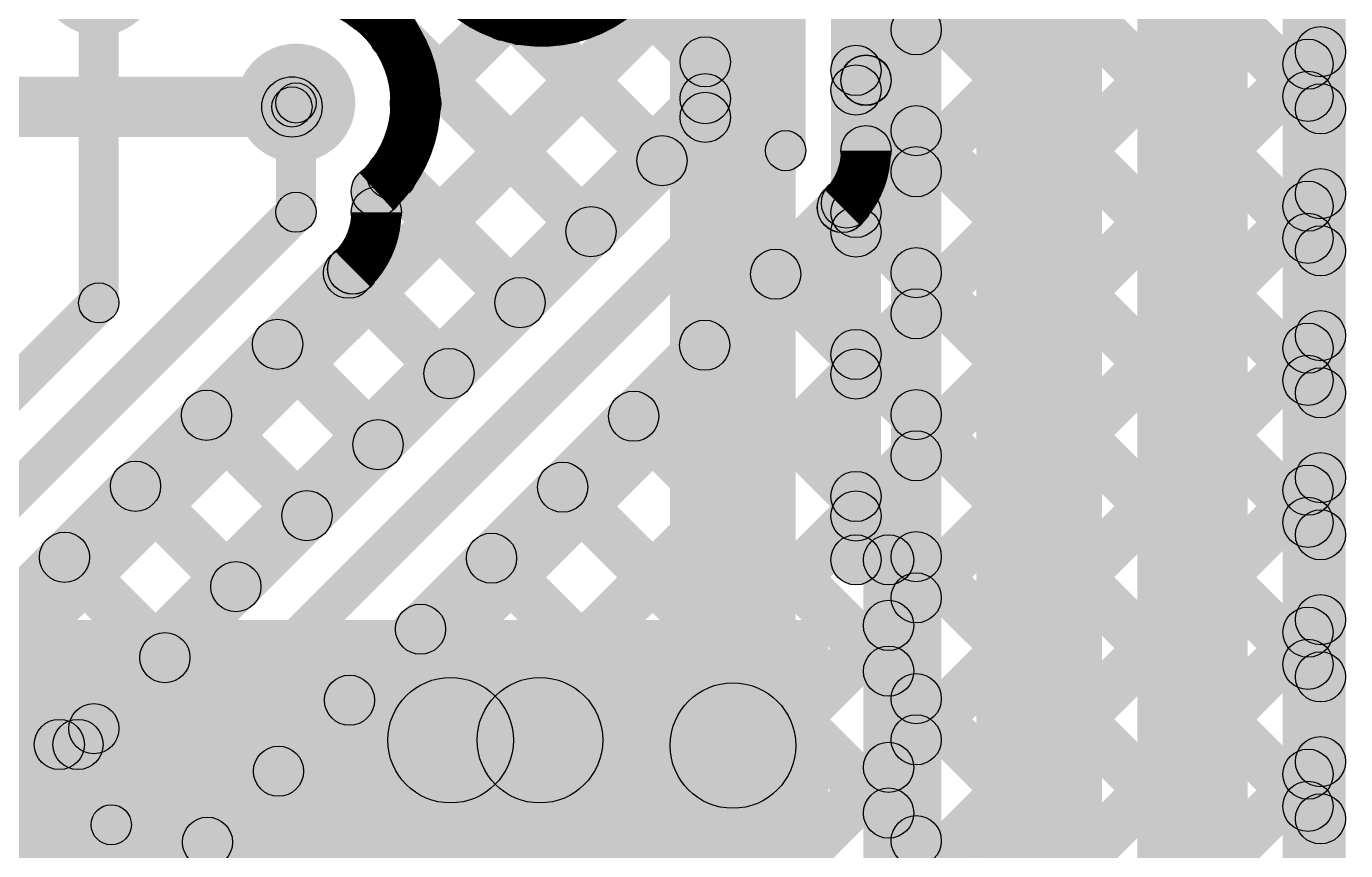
# Model space of a CAD drawing. Header units: millimetres. Extents: x -0.08 to 3.07, y -0.08 to 2.73.
# Drawn here: x 2.5803 to 2.843, y 1.7051 to 1.8692 of the extents above; entities that cross this region are included whole.
import ezdxf

# ---------------------------------------------------------------- set-up
doc = ezdxf.new("R2010")
doc.units = ezdxf.units.MM
doc.header["$MEASUREMENT"] = 0
for name, color, linetype in [('BottomLayer', 5, 'Continuous'), ('TopLayer', 1, 'Continuous'), ('TopPaste', 8, 'Continuous'), ('TopSolder', 216, 'Continuous'), ('ViaHoleLayer', 16, 'Continuous')]:
    doc.layers.add(name, color=color, linetype=linetype)

# ---------------------------------------------------------------- blocks, each defined once
blk = doc.blocks.new('CR1220_2_47')
at = {"layer": 'TopLayer'}
blk.add_hatch(color=1, dxfattribs=at).paths.add_polyline_path([(0.22835, 0.04528), (0.40157, 0.04528), (0.40157, -0.04528), (0.22835, -0.04528)])
at = {"layer": 'TopPaste'}
blk.add_hatch(color=8, dxfattribs=at).paths.add_polyline_path([(0.22835, 0.04528), (0.40157, 0.04528), (0.40157, -0.04528), (0.22835, -0.04528)])
at = {"layer": 'TopSolder'}
blk.add_hatch(color=216, dxfattribs=at).paths.add_polyline_path([(0.22435, 0.04928), (0.40557, 0.04928), (0.40557, -0.04928), (0.22435, -0.04928)])

msp = doc.modelspace()

# ---------------------------------------------------------------- hatches: boundary and pattern name
at = {"layer": 'BottomLayer'}
for points in [[(2.843, 0.786), (2.833, 0.786), (2.833, 2.464), (2.843, 2.464)], [(2.8235, 1.0255), (2.8015, 1.0255), (2.8015, 2.3985), (2.8235, 2.3985)], [(2.8405, 1.0255), (2.8305, 1.0255), (2.8305, 2.3985), (2.8405, 2.3985)], [(2.7945, 1.03813), (2.7695, 1.03813), (2.7695, 2.24385), (2.7945, 2.24385)], [(2.7625, 1.04828), (2.7525, 1.04828), (2.7525, 2.2337), (2.7625, 2.2337)], [(2.73549, 1.84449), (2.72749, 1.84449), (2.72749, 1.98051), (2.73549, 1.98051)], [(2.72049, 1.85112), (2.71049, 1.85112), (2.71049, 1.96287), (2.72049, 1.96287)], [(2.75249, 1.84449), (2.74249, 1.84449), (2.74249, 1.96287), (2.75249, 1.96287)], [(2.56212, 1.72269), (2.55505, 1.72976), (2.71196, 1.88667), (2.71903, 1.87959)], [(2.69664, 1.87397), (2.70371, 1.88104), (2.71903, 1.86573), (2.71196, 1.85866)], [(2.59872, 1.81417), (2.59072, 1.81417), (2.59072, 1.87924), (2.59872, 1.87924)], [(2.66135, 1.8502), (2.65427, 1.85727), (2.67195, 1.87494), (2.67902, 1.86787)], [(2.67531, 1.86702), (2.68238, 1.87409), (2.71042, 1.84605), (2.70335, 1.83898)], [(2.65008, 1.86397), (2.65715, 1.87104), (2.69628, 1.83191), (2.68921, 1.82484)], [(2.75103, 1.85503), (2.74396, 1.8621), (2.75396, 1.87211), (2.76104, 1.86503)], [(2.83904, 1.85818), (2.83196, 1.86525), (2.83446, 1.86775), (2.84154, 1.86068)], [(2.74396, 1.85494), (2.75103, 1.86201), (2.76104, 1.852), (2.75396, 1.84493)], [(2.59041, 1.72269), (2.58334, 1.72976), (2.71196, 1.85838), (2.71903, 1.85131)], [(2.83196, 1.85179), (2.83904, 1.85886), (2.84154, 1.85636), (2.83446, 1.84929)], [(2.59413, 1.72269), (2.58706, 1.72976), (2.71196, 1.85466), (2.71903, 1.84758)], [(2.638, 1.83223), (2.63, 1.83223), (2.63, 1.854), (2.638, 1.854)], [(2.60005, 1.7074), (2.5944, 1.71305), (2.72866, 1.84732), (2.73432, 1.84166)], [(2.43154, 1.50725), (2.42446, 1.51432), (2.75396, 1.84382), (2.76104, 1.83675)], [(2.64954, 1.83622), (2.65661, 1.84329), (2.68214, 1.81776), (2.67507, 1.81069)], [(2.83904, 1.8299), (2.83196, 1.83697), (2.83446, 1.83947), (2.84154, 1.8324)], [(2.61209, 1.69539), (2.60502, 1.70246), (2.73926, 1.8367), (2.74633, 1.82963)], [(2.655, 1.83223), (2.645, 1.83223), (2.645, 1.83637), (2.655, 1.83637)], [(2.74009, 1.83052), (2.74716, 1.8376), (2.76104, 1.82372), (2.75396, 1.81665)], [(2.5346, 1.72717), (2.52894, 1.73283), (2.63117, 1.83506), (2.63683, 1.8294)], [(2.83196, 1.8235), (2.83904, 1.83057), (2.84154, 1.82807), (2.83446, 1.821)], [(2.55416, 1.72269), (2.54709, 1.72976), (2.64176, 1.82444), (2.64884, 1.81737)], [(2.64094, 1.81654), (2.64801, 1.82361), (2.668, 1.80362), (2.66092, 1.79655)], [(2.72598, 1.81635), (2.73305, 1.82342), (2.76104, 1.79544), (2.75396, 1.78836)], [(2.43154, 1.47897), (2.42446, 1.48604), (2.75396, 1.81554), (2.76104, 1.80847)], [(2.52838, 1.74217), (2.52273, 1.74783), (2.59189, 1.817), (2.59755, 1.81134)], [(2.83904, 1.80161), (2.83196, 1.80868), (2.83446, 1.81118), (2.84154, 1.80411)], [(2.62679, 1.8024), (2.63387, 1.80947), (2.65385, 1.78948), (2.64678, 1.78241)], [(2.71184, 1.80221), (2.71891, 1.80928), (2.76104, 1.76715), (2.75396, 1.76008)], [(2.83196, 1.79522), (2.83904, 1.80229), (2.84154, 1.79979), (2.83446, 1.79272)], [(2.61265, 1.78826), (2.61972, 1.79533), (2.63971, 1.77534), (2.63264, 1.76827)], [(2.69769, 1.78807), (2.70476, 1.79514), (2.76104, 1.73887), (2.75396, 1.7318)], [(2.43154, 1.45068), (2.42446, 1.45775), (2.75396, 1.78725), (2.76104, 1.78018)], [(2.59851, 1.77411), (2.60558, 1.78118), (2.62557, 1.7612), (2.6185, 1.75413)], [(2.83904, 1.77333), (2.83196, 1.7804), (2.83446, 1.7829), (2.84154, 1.77583)], [(2.68355, 1.77392), (2.69062, 1.781), (2.76104, 1.71058), (2.75396, 1.70351)], [(2.83196, 1.76693), (2.83904, 1.774), (2.84154, 1.7715), (2.83446, 1.76443)], [(2.58437, 1.75997), (2.59144, 1.76704), (2.61143, 1.74705), (2.60436, 1.73998)], [(2.66941, 1.75978), (2.67648, 1.76685), (2.76104, 1.6823), (2.75396, 1.67523)], [(2.43154, 1.4224), (2.42446, 1.42947), (2.75396, 1.75897), (2.76104, 1.7519)], [(2.57023, 1.74583), (2.5773, 1.7529), (2.59728, 1.73291), (2.59021, 1.72584)], [(2.65527, 1.74564), (2.66234, 1.75271), (2.76104, 1.65401), (2.75396, 1.64694)], [(2.83904, 1.74504), (2.83196, 1.75212), (2.83446, 1.75462), (2.84154, 1.74754)], [(2.83196, 1.73865), (2.83904, 1.74572), (2.84154, 1.74322), (2.83446, 1.73615)], [(2.64113, 1.7315), (2.6482, 1.73857), (2.76104, 1.62573), (2.75396, 1.61866)], [(2.55062, 1.72122), (2.55062, 1.73122), (2.5906, 1.73122), (2.5906, 1.72122)], [(2.43154, 1.39411), (2.42446, 1.40118), (2.75396, 1.73068), (2.76104, 1.72361)], [(2.83904, 1.71676), (2.83196, 1.72383), (2.83446, 1.72633), (2.84154, 1.71926)], [(2.62698, 1.71736), (2.63405, 1.72443), (2.76104, 1.59745), (2.75396, 1.59037)], [(2.83196, 1.71036), (2.83904, 1.71744), (2.84154, 1.71494), (2.83446, 1.70786)], [(1.49881, 1.70622), (1.49881, 1.71422), (2.59722, 1.71422), (2.59722, 1.70622)], [(2.61284, 1.70321), (2.61991, 1.71028), (2.76104, 1.56916), (2.75396, 1.56209)]]:
    msp.add_hatch(color=5, dxfattribs=at).paths.add_polyline_path(points)
h = msp.add_hatch(color=5, dxfattribs=at)
edge = h.paths.add_edge_path()
edge.add_arc((2.59472, 1.87924), 0.01181, 0, 360)
h = msp.add_hatch(color=5, dxfattribs=at)
edge = h.paths.add_edge_path()
edge.add_arc((2.6475, 1.87361), 0.005, 0, 360)
h = msp.add_hatch(color=5, dxfattribs=at)
edge = h.paths.add_edge_path()
edge.add_arc((2.6486, 1.87281), 0.005, 0, 360)
h = msp.add_hatch(color=5, dxfattribs=at)
edge = h.paths.add_edge_path()
edge.add_arc((2.67548, 1.87141), 0.005, 0, 360)
h = msp.add_hatch(color=5, dxfattribs=at)
edge = h.paths.add_edge_path()
edge.add_arc((2.67885, 1.87055), 0.005, 0, 360)
h = msp.add_hatch(color=5, dxfattribs=at)
edge = h.paths.add_edge_path()
edge.add_arc((2.7575, 1.86857), 0.005, 0, 360)
h = msp.add_hatch(color=5, dxfattribs=at)
edge = h.paths.add_edge_path()
edge.add_arc((2.65361, 1.8675), 0.005, 0, 360)
h = msp.add_hatch(color=5, dxfattribs=at)
edge = h.paths.add_edge_path()
edge.add_arc((2.838, 1.86422), 0.005, 0, 360)
h = msp.add_hatch(color=5, dxfattribs=at)
edge = h.paths.add_edge_path()
edge.add_arc((2.634, 1.854), 0.01181, 0, 360)
h = msp.add_hatch(color=5, dxfattribs=at)
edge = h.paths.add_edge_path()
edge.add_arc((2.71549, 1.86219), 0.005, 0, 360)
h = msp.add_hatch(color=5, dxfattribs=at)
edge = h.paths.add_edge_path()
edge.add_arc((2.8355, 1.86172), 0.005, 0, 360)
h = msp.add_hatch(color=5, dxfattribs=at)
edge = h.paths.add_edge_path()
edge.add_arc((2.74749, 1.85856), 0.005, 0, 360)
h = msp.add_hatch(color=5, dxfattribs=at)
edge = h.paths.add_edge_path()
edge.add_arc((2.74749, 1.85848), 0.005, 0, 360)
h = msp.add_hatch(color=5, dxfattribs=at)
edge = h.paths.add_edge_path()
edge.add_arc((2.71549, 1.85485), 0.005, 0, 360)
h = msp.add_hatch(color=5, dxfattribs=at)
edge = h.paths.add_edge_path()
edge.add_arc((2.8355, 1.85532), 0.005, 0, 360)
h = msp.add_hatch(color=5, dxfattribs=at)
edge = h.paths.add_edge_path()
edge.add_arc((2.634, 1.854), 0.004, 0, 360)
h = msp.add_hatch(color=5, dxfattribs=at)
edge = h.paths.add_edge_path()
edge.add_arc((2.65781, 1.854), 0.005, 0, 360)
h = msp.add_hatch(color=5, dxfattribs=at)
edge = h.paths.add_edge_path()
edge.add_arc((2.65781, 1.854), 0.005, 0, 360)
h = msp.add_hatch(color=5, dxfattribs=at)
edge = h.paths.add_edge_path()
edge.add_arc((2.65781, 1.85373), 0.005, 0, 360)
h = msp.add_hatch(color=5, dxfattribs=at)
edge = h.paths.add_edge_path()
edge.add_arc((2.838, 1.85282), 0.005, 0, 360)
h = msp.add_hatch(color=5, dxfattribs=at)
edge = h.paths.add_edge_path()
edge.add_arc((2.71549, 1.85112), 0.005, 0, 360)
h = msp.add_hatch(color=5, dxfattribs=at)
edge = h.paths.add_edge_path()
edge.add_arc((2.71549, 1.85112), 0.005, 0, 360)
h = msp.add_hatch(color=5, dxfattribs=at)
edge = h.paths.add_edge_path()
edge.add_arc((2.7575, 1.84847), 0.005, 0, 360)
h = msp.add_hatch(color=5, dxfattribs=at)
edge = h.paths.add_edge_path()
edge.add_arc((2.74749, 1.84449), 0.005, 0, 360)
h = msp.add_hatch(color=5, dxfattribs=at)
edge = h.paths.add_edge_path()
edge.add_arc((2.74749, 1.84449), 0.005, 0, 360)
h = msp.add_hatch(color=5, dxfattribs=at)
edge = h.paths.add_edge_path()
edge.add_arc((2.74749, 1.84449), 0.005, 0, 360)
h = msp.add_hatch(color=5, dxfattribs=at)
edge = h.paths.add_edge_path()
edge.add_arc((2.70689, 1.84251), 0.005, 0, 360)
h = msp.add_hatch(color=5, dxfattribs=at)
edge = h.paths.add_edge_path()
edge.add_arc((2.73149, 1.84449), 0.004, 0, 360)
h = msp.add_hatch(color=5, dxfattribs=at)
edge = h.paths.add_edge_path()
edge.add_arc((2.73149, 1.84449), 0.004, 0, 360)
h = msp.add_hatch(color=5, dxfattribs=at)
edge = h.paths.add_edge_path()
edge.add_arc((2.65308, 1.83975), 0.005, 0, 360)
h = msp.add_hatch(color=5, dxfattribs=at)
edge = h.paths.add_edge_path()
edge.add_arc((2.7575, 1.84029), 0.005, 0, 360)
h = msp.add_hatch(color=5, dxfattribs=at)
edge = h.paths.add_edge_path()
edge.add_arc((2.65, 1.83637), 0.005, 0, 360)
h = msp.add_hatch(color=5, dxfattribs=at)
edge = h.paths.add_edge_path()
edge.add_arc((2.65, 1.83637), 0.005, 0, 360)
h = msp.add_hatch(color=5, dxfattribs=at)
edge = h.paths.add_edge_path()
edge.add_arc((2.74362, 1.83406), 0.005, 0, 360)
h = msp.add_hatch(color=5, dxfattribs=at)
edge = h.paths.add_edge_path()
edge.add_arc((2.838, 1.83593), 0.005, 0, 360)
h = msp.add_hatch(color=5, dxfattribs=at)
edge = h.paths.add_edge_path()
edge.add_arc((2.634, 1.83223), 0.004, 0, 360)
h = msp.add_hatch(color=5, dxfattribs=at)
edge = h.paths.add_edge_path()
edge.add_arc((2.634, 1.83223), 0.004, 0, 360)
h = msp.add_hatch(color=5, dxfattribs=at)
edge = h.paths.add_edge_path()
edge.add_arc((2.65, 1.83223), 0.005, 0, 360)
h = msp.add_hatch(color=5, dxfattribs=at)
edge = h.paths.add_edge_path()
edge.add_arc((2.65, 1.83223), 0.005, 0, 360)
h = msp.add_hatch(color=5, dxfattribs=at)
edge = h.paths.add_edge_path()
edge.add_arc((2.65, 1.83223), 0.005, 0, 360)
h = msp.add_hatch(color=5, dxfattribs=at)
edge = h.paths.add_edge_path()
edge.add_arc((2.74279, 1.83316), 0.005, 0, 360)
h = msp.add_hatch(color=5, dxfattribs=at)
edge = h.paths.add_edge_path()
edge.add_arc((2.74279, 1.83316), 0.005, 0, 360)
h = msp.add_hatch(color=5, dxfattribs=at)
edge = h.paths.add_edge_path()
edge.add_arc((2.74281, 1.83318), 0.005, 0, 360)
h = msp.add_hatch(color=5, dxfattribs=at)
edge = h.paths.add_edge_path()
edge.add_arc((2.8355, 1.83343), 0.005, 0, 360)
h = msp.add_hatch(color=5, dxfattribs=at)
edge = h.paths.add_edge_path()
edge.add_arc((2.69274, 1.82837), 0.005, 0, 360)
h = msp.add_hatch(color=5, dxfattribs=at)
edge = h.paths.add_edge_path()
edge.add_arc((2.8355, 1.82704), 0.005, 0, 360)
h = msp.add_hatch(color=5, dxfattribs=at)
edge = h.paths.add_edge_path()
edge.add_arc((2.838, 1.82454), 0.005, 0, 360)
h = msp.add_hatch(color=5, dxfattribs=at)
edge = h.paths.add_edge_path()
edge.add_arc((2.6453, 1.8209), 0.005, 0, 360)
h = msp.add_hatch(color=5, dxfattribs=at)
edge = h.paths.add_edge_path()
edge.add_arc((2.6453, 1.8209), 0.005, 0, 360)
h = msp.add_hatch(color=5, dxfattribs=at)
edge = h.paths.add_edge_path()
edge.add_arc((2.64531, 1.82092), 0.005, 0, 360)
h = msp.add_hatch(color=5, dxfattribs=at)
edge = h.paths.add_edge_path()
edge.add_arc((2.64447, 1.82008), 0.005, 0, 360)
h = msp.add_hatch(color=5, dxfattribs=at)
edge = h.paths.add_edge_path()
edge.add_arc((2.72951, 1.81989), 0.005, 0, 360)
h = msp.add_hatch(color=5, dxfattribs=at)
edge = h.paths.add_edge_path()
edge.add_arc((2.7575, 1.82018), 0.005, 0, 360)
h = msp.add_hatch(color=5, dxfattribs=at)
edge = h.paths.add_edge_path()
edge.add_arc((2.59472, 1.81417), 0.004, 0, 360)
h = msp.add_hatch(color=5, dxfattribs=at)
edge = h.paths.add_edge_path()
edge.add_arc((2.59472, 1.81417), 0.004, 0, 360)
h = msp.add_hatch(color=5, dxfattribs=at)
edge = h.paths.add_edge_path()
edge.add_arc((2.6786, 1.81423), 0.005, 0, 360)
h = msp.add_hatch(color=5, dxfattribs=at)
edge = h.paths.add_edge_path()
edge.add_arc((2.7575, 1.812), 0.005, 0, 360)
h = msp.add_hatch(color=5, dxfattribs=at)
edge = h.paths.add_edge_path()
edge.add_arc((2.838, 1.80765), 0.005, 0, 360)
h = msp.add_hatch(color=5, dxfattribs=at)
edge = h.paths.add_edge_path()
edge.add_arc((2.63033, 1.80593), 0.005, 0, 360)
h = msp.add_hatch(color=5, dxfattribs=at)
edge = h.paths.add_edge_path()
edge.add_arc((2.71537, 1.80574), 0.005, 0, 360)
h = msp.add_hatch(color=5, dxfattribs=at)
edge = h.paths.add_edge_path()
edge.add_arc((2.8355, 1.80515), 0.005, 0, 360)
h = msp.add_hatch(color=5, dxfattribs=at)
edge = h.paths.add_edge_path()
edge.add_arc((2.66446, 1.80009), 0.005, 0, 360)
h = msp.add_hatch(color=5, dxfattribs=at)
edge = h.paths.add_edge_path()
edge.add_arc((2.8355, 1.79875), 0.005, 0, 360)
h = msp.add_hatch(color=5, dxfattribs=at)
edge = h.paths.add_edge_path()
edge.add_arc((2.838, 1.79625), 0.005, 0, 360)
h = msp.add_hatch(color=5, dxfattribs=at)
edge = h.paths.add_edge_path()
edge.add_arc((2.61619, 1.79179), 0.005, 0, 360)
h = msp.add_hatch(color=5, dxfattribs=at)
edge = h.paths.add_edge_path()
edge.add_arc((2.7575, 1.7919), 0.005, 0, 360)
h = msp.add_hatch(color=5, dxfattribs=at)
edge = h.paths.add_edge_path()
edge.add_arc((2.70123, 1.7916), 0.005, 0, 360)
h = msp.add_hatch(color=5, dxfattribs=at)
edge = h.paths.add_edge_path()
edge.add_arc((2.65032, 1.78594), 0.005, 0, 360)
h = msp.add_hatch(color=5, dxfattribs=at)
edge = h.paths.add_edge_path()
edge.add_arc((2.7575, 1.78372), 0.005, 0, 360)
h = msp.add_hatch(color=5, dxfattribs=at)
edge = h.paths.add_edge_path()
edge.add_arc((2.838, 1.77936), 0.005, 0, 360)
h = msp.add_hatch(color=5, dxfattribs=at)
edge = h.paths.add_edge_path()
edge.add_arc((2.60205, 1.77765), 0.005, 0, 360)
h = msp.add_hatch(color=5, dxfattribs=at)
edge = h.paths.add_edge_path()
edge.add_arc((2.68709, 1.77746), 0.005, 0, 360)
h = msp.add_hatch(color=5, dxfattribs=at)
edge = h.paths.add_edge_path()
edge.add_arc((2.8355, 1.77686), 0.005, 0, 360)
h = msp.add_hatch(color=5, dxfattribs=at)
edge = h.paths.add_edge_path()
edge.add_arc((2.63618, 1.7718), 0.005, 0, 360)
h = msp.add_hatch(color=5, dxfattribs=at)
edge = h.paths.add_edge_path()
edge.add_arc((2.8355, 1.77047), 0.005, 0, 360)
h = msp.add_hatch(color=5, dxfattribs=at)
edge = h.paths.add_edge_path()
edge.add_arc((2.838, 1.76797), 0.005, 0, 360)
h = msp.add_hatch(color=5, dxfattribs=at)
edge = h.paths.add_edge_path()
edge.add_arc((2.5879, 1.76351), 0.005, 0, 360)
h = msp.add_hatch(color=5, dxfattribs=at)
edge = h.paths.add_edge_path()
edge.add_arc((2.67294, 1.76332), 0.005, 0, 360)
h = msp.add_hatch(color=5, dxfattribs=at)
edge = h.paths.add_edge_path()
edge.add_arc((2.7575, 1.76362), 0.005, 0, 360)
h = msp.add_hatch(color=5, dxfattribs=at)
edge = h.paths.add_edge_path()
edge.add_arc((2.62203, 1.75766), 0.005, 0, 360)
h = msp.add_hatch(color=5, dxfattribs=at)
edge = h.paths.add_edge_path()
edge.add_arc((2.7575, 1.75543), 0.005, 0, 360)
h = msp.add_hatch(color=5, dxfattribs=at)
edge = h.paths.add_edge_path()
edge.add_arc((2.838, 1.75108), 0.005, 0, 360)
h = msp.add_hatch(color=5, dxfattribs=at)
edge = h.paths.add_edge_path()
edge.add_arc((2.6588, 1.74918), 0.005, 0, 360)
h = msp.add_hatch(color=5, dxfattribs=at)
edge = h.paths.add_edge_path()
edge.add_arc((2.8355, 1.74858), 0.005, 0, 360)
h = msp.add_hatch(color=5, dxfattribs=at)
edge = h.paths.add_edge_path()
edge.add_arc((2.60789, 1.74352), 0.005, 0, 360)
h = msp.add_hatch(color=5, dxfattribs=at)
edge = h.paths.add_edge_path()
edge.add_arc((2.8355, 1.74218), 0.005, 0, 360)
h = msp.add_hatch(color=5, dxfattribs=at)
edge = h.paths.add_edge_path()
edge.add_arc((2.838, 1.73968), 0.005, 0, 360)
h = msp.add_hatch(color=5, dxfattribs=at)
edge = h.paths.add_edge_path()
edge.add_arc((2.64466, 1.73503), 0.005, 0, 360)
h = msp.add_hatch(color=5, dxfattribs=at)
edge = h.paths.add_edge_path()
edge.add_arc((2.7575, 1.73533), 0.005, 0, 360)
h = msp.add_hatch(color=5, dxfattribs=at)
edge = h.paths.add_edge_path()
edge.add_arc((2.59375, 1.72938), 0.005, 0, 360)
h = msp.add_hatch(color=5, dxfattribs=at)
edge = h.paths.add_edge_path()
edge.add_arc((2.58687, 1.72622), 0.005, 0, 360)
h = msp.add_hatch(color=5, dxfattribs=at)
edge = h.paths.add_edge_path()
edge.add_arc((2.5906, 1.72622), 0.005, 0, 360)
h = msp.add_hatch(color=5, dxfattribs=at)
edge = h.paths.add_edge_path()
edge.add_arc((2.5906, 1.72622), 0.005, 0, 360)
h = msp.add_hatch(color=5, dxfattribs=at)
edge = h.paths.add_edge_path()
edge.add_arc((2.7575, 1.72715), 0.005, 0, 360)
h = msp.add_hatch(color=5, dxfattribs=at)
edge = h.paths.add_edge_path()
edge.add_arc((2.63052, 1.72089), 0.005, 0, 360)
h = msp.add_hatch(color=5, dxfattribs=at)
edge = h.paths.add_edge_path()
edge.add_arc((2.838, 1.7228), 0.005, 0, 360)
h = msp.add_hatch(color=5, dxfattribs=at)
edge = h.paths.add_edge_path()
edge.add_arc((2.8355, 1.7203), 0.005, 0, 360)
h = msp.add_hatch(color=5, dxfattribs=at)
edge = h.paths.add_edge_path()
edge.add_arc((2.8355, 1.7139), 0.005, 0, 360)
h = msp.add_hatch(color=5, dxfattribs=at)
edge = h.paths.add_edge_path()
edge.add_arc((2.838, 1.7114), 0.005, 0, 360)
h = msp.add_hatch(color=5, dxfattribs=at)
edge = h.paths.add_edge_path()
edge.add_arc((2.59722, 1.71022), 0.004, 0, 360)
h = msp.add_hatch(color=5, dxfattribs=at)
edge = h.paths.add_edge_path()
edge.add_arc((2.59722, 1.71022), 0.004, 0, 360)
h = msp.add_hatch(color=5, dxfattribs=at)
edge = h.paths.add_edge_path()
edge.add_arc((2.61638, 1.70675), 0.005, 0, 360)
h = msp.add_hatch(color=5, dxfattribs=at)
edge = h.paths.add_edge_path()
edge.add_arc((2.7575, 1.70705), 0.005, 0, 360)
at = {"layer": 'TopLayer'}
for points in [[(2.843, 0.753), (2.833, 0.753), (2.833, 2.464), (2.843, 2.464)], [(2.73046, 1.95329), (2.73753, 1.96036), (2.84154, 1.85636), (2.83446, 1.84929)], [(2.74904, 1.85303), (2.74196, 1.86011), (2.83446, 1.95261), (2.84154, 1.94553)], [(2.73525, 1.92021), (2.74232, 1.92728), (2.84154, 1.82807), (2.83446, 1.821)], [(2.74904, 1.82475), (2.74196, 1.83182), (2.83446, 1.92432), (2.84154, 1.91725)], [(2.7335, 1.726), (2.7085, 1.726), (2.7085, 1.902), (2.7335, 1.902)], [(2.7505, 1.763), (2.7405, 1.763), (2.7405, 1.902), (2.7505, 1.902)], [(2.74904, 1.79647), (2.74196, 1.80354), (2.83446, 1.89604), (2.84154, 1.88897)], [(2.74196, 1.88522), (2.74904, 1.89229), (2.84154, 1.79979), (2.83446, 1.79272)], [(2.74904, 1.76818), (2.74196, 1.77525), (2.83446, 1.86775), (2.84154, 1.86068)], [(2.74196, 1.85693), (2.74904, 1.864), (2.84154, 1.7715), (2.83446, 1.76443)], [(2.5438, 1.8472), (2.5438, 1.8592), (2.6332, 1.8592), (2.6332, 1.8472)], [(2.63603, 1.85038), (2.63038, 1.85603), (2.63117, 1.85683), (2.63683, 1.85117)], [(2.75554, 1.7464), (2.74846, 1.75347), (2.83446, 1.83947), (2.84154, 1.8324)], [(2.74196, 1.82865), (2.74904, 1.83572), (2.84154, 1.74322), (2.83446, 1.73615)], [(2.75554, 1.71811), (2.74846, 1.72518), (2.83446, 1.81118), (2.84154, 1.80411)], [(2.74196, 1.80036), (2.74904, 1.80744), (2.84154, 1.71494), (2.83446, 1.70786)], [(2.75554, 1.68983), (2.74846, 1.6969), (2.83446, 1.7829), (2.84154, 1.77583)], [(2.74196, 1.77208), (2.74904, 1.77915), (2.84154, 1.68665), (2.83446, 1.67958)], [(2.7455, 1.758), (2.7455, 1.768), (2.752, 1.768), (2.752, 1.758)], [(2.757, 1.54), (2.747, 1.54), (2.747, 1.763), (2.757, 1.763)], [(2.75554, 1.66154), (2.74846, 1.66862), (2.83446, 1.75462), (2.84154, 1.74754)], [(2.474, 1.552), (2.74, 1.552), (2.74, 1.751), (2.474, 1.751)], [(2.74846, 1.7373), (2.75554, 1.74437), (2.84154, 1.65837), (2.83446, 1.6513)], [(2.66478, 1.71457), (2.66478, 1.73957), (2.68257, 1.73957), (2.68257, 1.71457)], [(2.61584, 1.66046), (2.59816, 1.67814), (2.65594, 1.73591), (2.67361, 1.71824)], [(2.75554, 1.63326), (2.74846, 1.64033), (2.83446, 1.72633), (2.84154, 1.71926)], [(2.74846, 1.70901), (2.75554, 1.71608), (2.84154, 1.63008), (2.83446, 1.62301)]]:
    msp.add_hatch(color=1, dxfattribs=at).paths.add_polyline_path(points)
h = msp.add_hatch(color=1, dxfattribs=at)
edge = h.paths.add_edge_path()
edge.add_arc((2.59472, 1.87924), 0.01181, 0, 360)
h = msp.add_hatch(color=1, dxfattribs=at)
edge = h.paths.add_edge_path()
edge.add_arc((2.838, 1.86422), 0.005, 0, 360)
h = msp.add_hatch(color=1, dxfattribs=at)
edge = h.paths.add_edge_path()
edge.add_arc((2.634, 1.854), 0.01181, 0, 360)
h = msp.add_hatch(color=1, dxfattribs=at)
edge = h.paths.add_edge_path()
edge.add_arc((2.7455, 1.86047), 0.005, 0, 360)
h = msp.add_hatch(color=1, dxfattribs=at)
edge = h.paths.add_edge_path()
edge.add_arc((2.7455, 1.85657), 0.005, 0, 360)
h = msp.add_hatch(color=1, dxfattribs=at)
edge = h.paths.add_edge_path()
edge.add_arc((2.6332, 1.8532), 0.006, 0, 360)
h = msp.add_hatch(color=1, dxfattribs=at)
edge = h.paths.add_edge_path()
edge.add_arc((2.6332, 1.8532), 0.004, 0, 360)
h = msp.add_hatch(color=1, dxfattribs=at)
edge = h.paths.add_edge_path()
edge.add_arc((2.634, 1.854), 0.004, 0, 360)
h = msp.add_hatch(color=1, dxfattribs=at)
edge = h.paths.add_edge_path()
edge.add_arc((2.838, 1.85282), 0.005, 0, 360)
h = msp.add_hatch(color=1, dxfattribs=at)
edge = h.paths.add_edge_path()
edge.add_arc((2.838, 1.83593), 0.005, 0, 360)
h = msp.add_hatch(color=1, dxfattribs=at)
edge = h.paths.add_edge_path()
edge.add_arc((2.7455, 1.83218), 0.005, 0, 360)
h = msp.add_hatch(color=1, dxfattribs=at)
edge = h.paths.add_edge_path()
edge.add_arc((2.7455, 1.82829), 0.005, 0, 360)
h = msp.add_hatch(color=1, dxfattribs=at)
edge = h.paths.add_edge_path()
edge.add_arc((2.838, 1.82454), 0.005, 0, 360)
h = msp.add_hatch(color=1, dxfattribs=at)
edge = h.paths.add_edge_path()
edge.add_arc((2.838, 1.80765), 0.005, 0, 360)
h = msp.add_hatch(color=1, dxfattribs=at)
edge = h.paths.add_edge_path()
edge.add_arc((2.7455, 1.8039), 0.005, 0, 360)
h = msp.add_hatch(color=1, dxfattribs=at)
edge = h.paths.add_edge_path()
edge.add_arc((2.7455, 1.8), 0.005, 0, 360)
h = msp.add_hatch(color=1, dxfattribs=at)
edge = h.paths.add_edge_path()
edge.add_arc((2.838, 1.79625), 0.005, 0, 360)
h = msp.add_hatch(color=1, dxfattribs=at)
edge = h.paths.add_edge_path()
edge.add_arc((2.838, 1.77936), 0.005, 0, 360)
h = msp.add_hatch(color=1, dxfattribs=at)
edge = h.paths.add_edge_path()
edge.add_arc((2.7455, 1.77562), 0.005, 0, 360)
h = msp.add_hatch(color=1, dxfattribs=at)
edge = h.paths.add_edge_path()
edge.add_arc((2.7455, 1.77172), 0.005, 0, 360)
h = msp.add_hatch(color=1, dxfattribs=at)
edge = h.paths.add_edge_path()
edge.add_arc((2.838, 1.76797), 0.005, 0, 360)
h = msp.add_hatch(color=1, dxfattribs=at)
edge = h.paths.add_edge_path()
edge.add_arc((2.7455, 1.763), 0.005, 0, 360)
h = msp.add_hatch(color=1, dxfattribs=at)
edge = h.paths.add_edge_path()
edge.add_arc((2.7455, 1.763), 0.005, 0, 360)
h = msp.add_hatch(color=1, dxfattribs=at)
edge = h.paths.add_edge_path()
edge.add_arc((2.752, 1.763), 0.005, 0, 360)
h = msp.add_hatch(color=1, dxfattribs=at)
edge = h.paths.add_edge_path()
edge.add_arc((2.752, 1.763), 0.005, 0, 360)
h = msp.add_hatch(color=1, dxfattribs=at)
edge = h.paths.add_edge_path()
edge.add_arc((2.752, 1.74993), 0.005, 0, 360)
h = msp.add_hatch(color=1, dxfattribs=at)
edge = h.paths.add_edge_path()
edge.add_arc((2.838, 1.75108), 0.005, 0, 360)
h = msp.add_hatch(color=1, dxfattribs=at)
edge = h.paths.add_edge_path()
edge.add_arc((2.752, 1.74083), 0.005, 0, 360)
h = msp.add_hatch(color=1, dxfattribs=at)
edge = h.paths.add_edge_path()
edge.add_arc((2.838, 1.73968), 0.005, 0, 360)
h = msp.add_hatch(color=1, dxfattribs=at)
edge = h.paths.add_edge_path()
edge.add_arc((2.66478, 1.72707), 0.0125, 0, 360)
h = msp.add_hatch(color=1, dxfattribs=at)
edge = h.paths.add_edge_path()
edge.add_arc((2.66478, 1.72707), 0.0125, 0, 360)
h = msp.add_hatch(color=1, dxfattribs=at)
edge = h.paths.add_edge_path()
edge.add_arc((2.68257, 1.72707), 0.0125, 0, 360)
h = msp.add_hatch(color=1, dxfattribs=at)
edge = h.paths.add_edge_path()
edge.add_arc((2.721, 1.726), 0.0125, 0, 360)
h = msp.add_hatch(color=1, dxfattribs=at)
edge = h.paths.add_edge_path()
edge.add_arc((2.752, 1.72165), 0.005, 0, 360)
h = msp.add_hatch(color=1, dxfattribs=at)
edge = h.paths.add_edge_path()
edge.add_arc((2.838, 1.7228), 0.005, 0, 360)
h = msp.add_hatch(color=1, dxfattribs=at)
edge = h.paths.add_edge_path()
edge.add_arc((2.752, 1.71255), 0.005, 0, 360)
h = msp.add_hatch(color=1, dxfattribs=at)
edge = h.paths.add_edge_path()
edge.add_arc((2.838, 1.7114), 0.005, 0, 360)
at = {"layer": 'ViaHoleLayer'}
h = msp.add_hatch(color=16, dxfattribs=at)
edge = h.paths.add_edge_path()
edge.add_arc((2.634, 1.854), 0.00591, 0, 360)

# ---------------------------------------------------------------- linework, layer by layer
at = {"layer": 'BottomLayer', "const_width": 0.01}
for points in [[(2.70681, 1.894, -0.642551), (2.66741, 1.876)], [(2.64311, 1.876, -0.303392), (2.65781, 1.854)], [(2.65781, 1.854, -0.211561), (2.65, 1.83637)], [(2.74749, 1.84449, -0.199231), (2.74279, 1.83316)], [(2.74749, 1.84449, -0.198912), (2.74281, 1.83318)], [(2.65, 1.83223, -0.199231), (2.6453, 1.8209)], [(2.65, 1.83223, -0.198912), (2.64531, 1.82092)]]:
    msp.add_lwpolyline(points, format="xyb", dxfattribs=at)
at = {"layer": 'BottomLayer'}
for centre, radius in [((2.6475, 1.87361), 0.005), ((2.6486, 1.87281), 0.005), ((2.67548, 1.87141), 0.005), ((2.67885, 1.87055), 0.005), ((2.7575, 1.86857), 0.005), ((2.65361, 1.8675), 0.005), ((2.838, 1.86422), 0.005), ((2.71549, 1.86219), 0.005), ((2.8355, 1.86172), 0.005), ((2.74749, 1.85856), 0.005), ((2.74749, 1.85848), 0.005), ((2.71549, 1.85485), 0.005), ((2.8355, 1.85532), 0.005), ((2.634, 1.854), 0.004), ((2.65781, 1.854), 0.005), ((2.65781, 1.854), 0.005), ((2.65781, 1.85373), 0.005), ((2.838, 1.85282), 0.005), ((2.71549, 1.85112), 0.005), ((2.71549, 1.85112), 0.005), ((2.7575, 1.84847), 0.005), ((2.74749, 1.84449), 0.005), ((2.74749, 1.84449), 0.005), ((2.74749, 1.84449), 0.005), ((2.70689, 1.84251), 0.005), ((2.73149, 1.84449), 0.004), ((2.73149, 1.84449), 0.004), ((2.65308, 1.83975), 0.005), ((2.7575, 1.84029), 0.005), ((2.65, 1.83637), 0.005), ((2.65, 1.83637), 0.005), ((2.74362, 1.83406), 0.005), ((2.838, 1.83593), 0.005), ((2.634, 1.83223), 0.004), ((2.634, 1.83223), 0.004), ((2.65, 1.83223), 0.005), ((2.65, 1.83223), 0.005), ((2.65, 1.83223), 0.005), ((2.74279, 1.83316), 0.005), ((2.74279, 1.83316), 0.005), ((2.74281, 1.83318), 0.005), ((2.8355, 1.83343), 0.005), ((2.69274, 1.82837), 0.005), ((2.8355, 1.82704), 0.005), ((2.838, 1.82454), 0.005), ((2.6453, 1.8209), 0.005), ((2.6453, 1.8209), 0.005), ((2.64531, 1.82092), 0.005), ((2.64447, 1.82008), 0.005), ((2.72951, 1.81989), 0.005), ((2.7575, 1.82018), 0.005), ((2.59472, 1.81417), 0.004), ((2.59472, 1.81417), 0.004), ((2.6786, 1.81423), 0.005), ((2.7575, 1.812), 0.005), ((2.838, 1.80765), 0.005), ((2.63033, 1.80593), 0.005), ((2.71537, 1.80574), 0.005), ((2.8355, 1.80515), 0.005), ((2.66446, 1.80009), 0.005), ((2.8355, 1.79875), 0.005), ((2.838, 1.79625), 0.005), ((2.61619, 1.79179), 0.005), ((2.7575, 1.7919), 0.005), ((2.70123, 1.7916), 0.005), ((2.65032, 1.78594), 0.005), ((2.7575, 1.78372), 0.005), ((2.838, 1.77936), 0.005), ((2.60205, 1.77765), 0.005), ((2.68709, 1.77746), 0.005), ((2.8355, 1.77686), 0.005), ((2.63618, 1.7718), 0.005), ((2.8355, 1.77047), 0.005), ((2.838, 1.76797), 0.005), ((2.5879, 1.76351), 0.005), ((2.67294, 1.76332), 0.005), ((2.7575, 1.76362), 0.005), ((2.62203, 1.75766), 0.005), ((2.7575, 1.75543), 0.005), ((2.838, 1.75108), 0.005), ((2.6588, 1.74918), 0.005), ((2.8355, 1.74858), 0.005), ((2.60789, 1.74352), 0.005), ((2.8355, 1.74218), 0.005), ((2.838, 1.73968), 0.005), ((2.64466, 1.73503), 0.005), ((2.7575, 1.73533), 0.005), ((2.59375, 1.72938), 0.005), ((2.58687, 1.72622), 0.005), ((2.5906, 1.72622), 0.005), ((2.5906, 1.72622), 0.005), ((2.7575, 1.72715), 0.005), ((2.63052, 1.72089), 0.005), ((2.838, 1.7228), 0.005), ((2.8355, 1.7203), 0.005), ((2.8355, 1.7139), 0.005), ((2.838, 1.7114), 0.005), ((2.59722, 1.71022), 0.004), ((2.59722, 1.71022), 0.004), ((2.61638, 1.70675), 0.005), ((2.7575, 1.70705), 0.005)]:
    msp.add_circle(centre, radius, dxfattribs=at)
at = {"layer": 'TopLayer'}
for centre, radius in [((2.838, 1.86422), 0.005), ((2.7455, 1.86047), 0.005), ((2.7455, 1.85657), 0.005), ((2.6332, 1.8532), 0.006), ((2.6332, 1.8532), 0.004), ((2.634, 1.854), 0.004), ((2.838, 1.85282), 0.005), ((2.838, 1.83593), 0.005), ((2.7455, 1.83218), 0.005), ((2.7455, 1.82829), 0.005), ((2.838, 1.82454), 0.005), ((2.838, 1.80765), 0.005), ((2.7455, 1.8039), 0.005), ((2.7455, 1.8), 0.005), ((2.838, 1.79625), 0.005), ((2.838, 1.77936), 0.005), ((2.7455, 1.77562), 0.005), ((2.7455, 1.77172), 0.005), ((2.838, 1.76797), 0.005), ((2.7455, 1.763), 0.005), ((2.7455, 1.763), 0.005), ((2.752, 1.763), 0.005), ((2.752, 1.763), 0.005), ((2.752, 1.74993), 0.005), ((2.838, 1.75108), 0.005), ((2.752, 1.74083), 0.005), ((2.838, 1.73968), 0.005), ((2.66478, 1.72707), 0.0125), ((2.66478, 1.72707), 0.0125), ((2.68257, 1.72707), 0.0125), ((2.721, 1.726), 0.0125), ((2.752, 1.72165), 0.005), ((2.838, 1.7228), 0.005), ((2.752, 1.71255), 0.005), ((2.838, 1.7114), 0.005)]:
    msp.add_circle(centre, radius, dxfattribs=at)

# ---------------------------------------------------------------- block references
at = {"rotation": 90}
msp.add_blockref('CR1220_2_47', (2.632, 1.338), dxfattribs=at)

doc.saveas('drawing.dxf')
